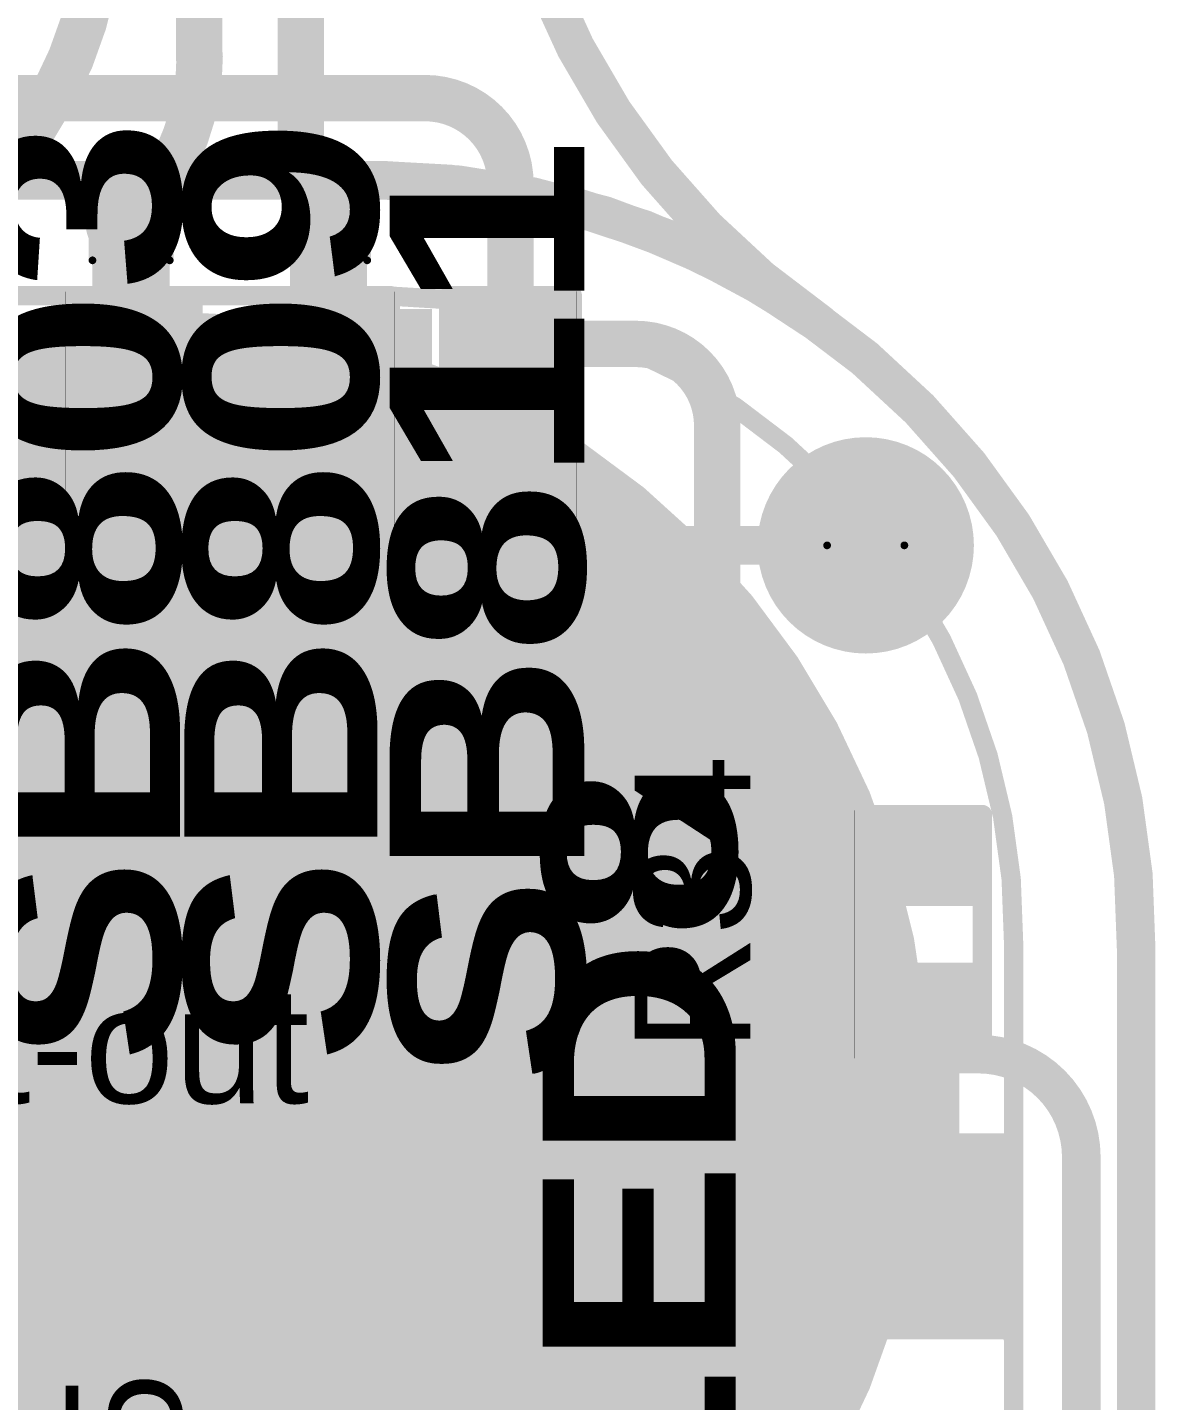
# Model space of a CAD drawing. Header units: inches. Extents: x -17 to 443, y -40 to 218.
# Drawn here: x 3.9 to 11.32, y 21.54 to 30.56 of the extents above; entities that cross this region are included whole.
import ezdxf

# ---------------------------------------------------------------- set-up
doc = ezdxf.new("R2010")
doc.units = ezdxf.units.IN
for name, color, linetype in [('Board Outline', 216, 'Continuous'), ('Bottom Layer', 5, 'Continuous'), ('Bottom Overlay', 54, 'Continuous'), ('Bottom Paste', 16, 'Continuous'), ('Bottom Solder', 6, 'Continuous'), ('Dimension', 6, 'Continuous'), ('Drill Drawing', 1, 'Continuous'), ('Fabrication', 76, 'Continuous'), ('Pad Holes', 156, 'Continuous'), ('Top Layer', 1, 'Continuous'), ('Top Overlay', 2, 'Continuous'), ('Top Paste', 8, 'Continuous'), ('Top Solder', 216, 'Continuous'), ('Via Holes', 16, 'Continuous')]:
    doc.layers.add(name, color=color, linetype=linetype)
doc.styles.add('Arial', font='', dxfattribs={"height": 0.2})
doc.styles.add('Arial Black_Bold', font='', dxfattribs={"height": 0.2})
doc.styles.get('Arial').set_extended_font_data('Arial')
doc.styles.get('Arial Black_Bold').set_extended_font_data('Arial Black', bold=True)

# ---------------------------------------------------------------- blocks, each defined once
blk = doc.blocks.new('S______B______0402_33')
at = {"layer": 'Top Layer'}
for points in [[(-0.6985, -0.3175), (-0.6985, 0.3175), (-0.2412999999999999, 0.3175), (-0.2413, -0.3175)], [(0.2412999999999999, -0.3175), (0.2413, 0.3175), (0.6985, 0.3175), (0.6985, -0.3175)]]:
    blk.add_hatch(color=1, dxfattribs=at).paths.add_polyline_path(points)
at = {"layer": 'Top Paste'}
for points in [[(-0.6985, -0.3175), (-0.6985, 0.3175), (-0.2412999999999999, 0.3175), (-0.2413, -0.3175)], [(0.2412999999999999, -0.3175), (0.2413, 0.3175), (0.6985, 0.3175), (0.6985, -0.3175)]]:
    blk.add_hatch(color=8, dxfattribs=at).paths.add_polyline_path(points)
at = {"layer": 'Top Solder'}
for points in [[(-0.75350116, -0.37250116), (-0.75350116, 0.37250116), (-0.1862988399999999, 0.37250116), (-0.18629884, -0.37250116)], [(0.1862988399999999, -0.37250116), (0.18629884, 0.37250116), (0.75350116, 0.37250116), (0.75350116, -0.37250116)]]:
    blk.add_hatch(color=216, dxfattribs=at).paths.add_polyline_path(points)
at = {"layer": 'Top Overlay'}
for points in [[(-0.7874, 0.4064, 0.127, 0.127, 0), (0.7874, 0.4064, 0.127, 0.127, 0)], [(-0.7874, 0.4064, 0.127, 0.127, 0), (-0.7874, -0.4064, 0.127, 0.127, 0)], [(0.7874, 0.4064, 0.127, 0.127, 0), (0.7874, -0.4064, 0.127, 0.127, 0)], [(-0.7874, -0.4064, 0.127, 0.127, 0), (0.7874, -0.4064, 0.127, 0.127, 0)], [(-0.8128, -0.4318, 0.0032258, 0.0032258, 0), (0.8128, -0.4318, 0.0032258, 0.0032258, 0)]]:
    blk.add_lwpolyline(points, format="xyseb", dxfattribs=at)
for points in [[(-0.8191499999999999, 0.4064, 0.0635, 0.0635, 1), (-0.7556499999999999, 0.4064, 0.0635, 0.0635, 1)], [(-0.8191499999999999, 0.4064, 0.0635, 0.0635, 1), (-0.7556499999999999, 0.4064, 0.0635, 0.0635, 1)], [(0.7556499999999999, 0.4064, 0.0635, 0.0635, 1), (0.8191499999999999, 0.4064, 0.0635, 0.0635, 1)], [(0.7556499999999999, 0.4064, 0.0635, 0.0635, 1), (0.8191499999999999, 0.4064, 0.0635, 0.0635, 1)], [(-0.8191499999999999, -0.4064, 0.0635, 0.0635, 1), (-0.7556499999999999, -0.4064, 0.0635, 0.0635, 1)], [(-0.8191499999999999, -0.4064, 0.0635, 0.0635, 1), (-0.7556499999999999, -0.4064, 0.0635, 0.0635, 1)], [(0.7556499999999999, -0.4064, 0.0635, 0.0635, 1), (0.8191499999999999, -0.4064, 0.0635, 0.0635, 1)], [(0.7556499999999999, -0.4064, 0.0635, 0.0635, 1), (0.8191499999999999, -0.4064, 0.0635, 0.0635, 1)], [(-0.81360518, -0.4318, 0.0016129, 0.0016129, 1), (-0.8119948199999999, -0.4318, 0.0016129, 0.0016129, 1)], [(0.8119948199999999, -0.4318, 0.0016129, 0.0016129, 1), (0.81360518, -0.4318, 0.0016129, 0.0016129, 1)]]:
    blk.add_lwpolyline(points, format="xyseb", close=True, dxfattribs=at)
at = {"layer": 'Top Overlay', "style": 'Arial Black_Bold'}
blk.add_text('SB811', height=1.27, dxfattribs=at).set_placement((-4.388098919999999, -0.47464472))
blk = doc.blocks.new('S______B______0402_35')
at = {"layer": 'Top Layer'}
for points in [[(-0.6985, -0.3175), (-0.6985, 0.3175), (-0.2412999999999999, 0.3175), (-0.2413, -0.3175)], [(0.2412999999999999, -0.3175), (0.2413, 0.3175), (0.6985, 0.3175), (0.6985, -0.3175)]]:
    blk.add_hatch(color=1, dxfattribs=at).paths.add_polyline_path(points)
at = {"layer": 'Top Paste'}
for points in [[(-0.6985, -0.3175), (-0.6985, 0.3175), (-0.2412999999999999, 0.3175), (-0.2413, -0.3175)], [(0.2412999999999999, -0.3175), (0.2413, 0.3175), (0.6985, 0.3175), (0.6985, -0.3175)]]:
    blk.add_hatch(color=8, dxfattribs=at).paths.add_polyline_path(points)
at = {"layer": 'Top Solder'}
for points in [[(-0.75350116, -0.37250116), (-0.75350116, 0.37250116), (-0.1862988399999999, 0.37250116), (-0.18629884, -0.37250116)], [(0.1862988399999999, -0.37250116), (0.18629884, 0.37250116), (0.75350116, 0.37250116), (0.75350116, -0.37250116)]]:
    blk.add_hatch(color=216, dxfattribs=at).paths.add_polyline_path(points)
at = {"layer": 'Top Overlay'}
for points in [[(-0.7874, 0.4064, 0.127, 0.127, 0), (0.7874, 0.4064, 0.127, 0.127, 0)], [(-0.7874, 0.4064, 0.127, 0.127, 0), (-0.7874, -0.4064, 0.127, 0.127, 0)], [(0.7874, 0.4064, 0.127, 0.127, 0), (0.7874, -0.4064, 0.127, 0.127, 0)], [(-0.7874, -0.4064, 0.127, 0.127, 0), (0.7874, -0.4064, 0.127, 0.127, 0)], [(-0.8128, -0.4318, 0.0032258, 0.0032258, 0), (0.8128, -0.4318, 0.0032258, 0.0032258, 0)]]:
    blk.add_lwpolyline(points, format="xyseb", dxfattribs=at)
for points in [[(-0.8191499999999999, 0.4064, 0.0635, 0.0635, 1), (-0.7556499999999999, 0.4064, 0.0635, 0.0635, 1)], [(-0.8191499999999999, 0.4064, 0.0635, 0.0635, 1), (-0.7556499999999999, 0.4064, 0.0635, 0.0635, 1)], [(0.7556499999999999, 0.4064, 0.0635, 0.0635, 1), (0.8191499999999999, 0.4064, 0.0635, 0.0635, 1)], [(0.7556499999999999, 0.4064, 0.0635, 0.0635, 1), (0.8191499999999999, 0.4064, 0.0635, 0.0635, 1)], [(-0.8191499999999999, -0.4064, 0.0635, 0.0635, 1), (-0.7556499999999999, -0.4064, 0.0635, 0.0635, 1)], [(-0.8191499999999999, -0.4064, 0.0635, 0.0635, 1), (-0.7556499999999999, -0.4064, 0.0635, 0.0635, 1)], [(0.7556499999999999, -0.4064, 0.0635, 0.0635, 1), (0.8191499999999999, -0.4064, 0.0635, 0.0635, 1)], [(0.7556499999999999, -0.4064, 0.0635, 0.0635, 1), (0.8191499999999999, -0.4064, 0.0635, 0.0635, 1)], [(-0.81360518, -0.4318, 0.0016129, 0.0016129, 1), (-0.8119948199999999, -0.4318, 0.0016129, 0.0016129, 1)], [(0.8119948199999999, -0.4318, 0.0016129, 0.0016129, 1), (0.81360518, -0.4318, 0.0016129, 0.0016129, 1)]]:
    blk.add_lwpolyline(points, format="xyseb", close=True, dxfattribs=at)
blk = doc.blocks.new('SEMG_PAD_B_64')
at = {"layer": 'Bottom Layer'}
h = blk.add_hatch(color=5, dxfattribs=at)
edge = h.paths.add_edge_path()
edge.add_arc((2.794e-05, -9.98718602), 5.00000016, 0, 360)
at = {"layer": 'Bottom Paste'}
h = blk.add_hatch(color=16, dxfattribs=at)
edge = h.paths.add_edge_path()
edge.add_arc((2.794e-05, -9.98718602), 5.00000016, 0, 360)
at = {"layer": 'Bottom Solder'}
h = blk.add_hatch(color=6, dxfattribs=at)
edge = h.paths.add_edge_path()
edge.add_arc((2.794e-05, -9.98718602), 5.10160016, 0, 360)
at = {"layer": 'Bottom Overlay'}
for points in [[(-5.68320682, 10.96571086, 0.127, 0.127, 0), (-5.68320682, -10.9657134, 0.127, 0.127, 0)], [(-1.53065988, -15.21263658, 0.127, 0.127, -0.4142135623730932), (-5.68320682, -10.9657134, 0.127, 0.127, 0)], [(1.53071576, -15.21263658, 0.127, 0.127, 0), (-1.53065988, -15.21263658, 0.127, 0.127, 0)]]:
    blk.add_lwpolyline(points, format="xyseb", dxfattribs=at)
for points in [[(-5.71495682, -10.9657134, 0.0635, 0.0635, 1), (-5.65145682, -10.9657134, 0.0635, 0.0635, 1)], [(-5.71495682, -10.9657134, 0.0635, 0.0635, 1), (-5.65145682, -10.9657134, 0.0635, 0.0635, 1)], [(-1.56240988, -15.21263658, 0.0635, 0.0635, 1), (-1.49890988, -15.21263658, 0.0635, 0.0635, 1)], [(-1.56240988, -15.21263658, 0.0635, 0.0635, 1), (-1.49890988, -15.21263658, 0.0635, 0.0635, 1)]]:
    blk.add_lwpolyline(points, format="xyseb", close=True, dxfattribs=at)
blk = doc.blocks.new('S______B______0402_92')
at = {"layer": 'Top Layer'}
for points in [[(-0.6985, -0.3175), (-0.6985, 0.3174999999999999), (-0.2413000000000001, 0.3175), (-0.2412999999999999, -0.3174999999999999)], [(0.2413025400000001, -0.3175), (0.2413025399999999, 0.3174999999999999), (0.6985025399999999, 0.3175), (0.6985025399999999, -0.3174999999999999)]]:
    blk.add_hatch(color=1, dxfattribs=at).paths.add_polyline_path(points)
at = {"layer": 'Top Paste'}
for points in [[(-0.6985, -0.3175), (-0.6985, 0.3174999999999999), (-0.2413000000000001, 0.3175), (-0.2412999999999999, -0.3174999999999999)], [(0.2413025400000001, -0.3175), (0.2413025399999999, 0.3174999999999999), (0.6985025399999999, 0.3175), (0.6985025399999999, -0.3174999999999999)]]:
    blk.add_hatch(color=8, dxfattribs=at).paths.add_polyline_path(points)
at = {"layer": 'Top Solder'}
for points in [[(-0.75350116, -0.3725011600000001), (-0.75350116, 0.3725011599999999), (-0.18629884, 0.3725011600000001), (-0.1862988399999999, -0.3725011599999999)], [(0.1863013800000001, -0.3725011600000001), (0.1863013799999999, 0.3725011599999999), (0.7535037, 0.3725011600000001), (0.7535037, -0.3725011599999999)]]:
    blk.add_hatch(color=216, dxfattribs=at).paths.add_polyline_path(points)
at = {"layer": 'Top Overlay'}
for points in [[(0.7874, 0.4064, 0.127, 0.127, 0), (-0.7874, 0.4064, 0.127, 0.127, 0)], [(-0.7874, -0.4064, 0.127, 0.127, 0), (-0.7874, 0.4064, 0.127, 0.127, 0)], [(0.7874, -0.4064, 0.127, 0.127, 0), (0.7874, 0.4064, 0.127, 0.127, 0)], [(0.7874, -0.4064, 0.127, 0.127, 0), (-0.7874, -0.4064, 0.127, 0.127, 0)], [(0.8128, -0.4318, 0.0032258, 0.0032258, 0), (-0.8127974599999999, -0.4318, 0.0032258, 0.0032258, 0)]]:
    blk.add_lwpolyline(points, format="xyseb", dxfattribs=at)
for points in [[(-0.8191499999999999, 0.4064, 0.0635, 0.0635, 1), (-0.7556499999999999, 0.4064, 0.0635, 0.0635, 1)], [(-0.8191499999999999, 0.4064, 0.0635, 0.0635, 1), (-0.7556499999999999, 0.4064, 0.0635, 0.0635, 1)], [(0.7556499999999999, 0.4064, 0.0635, 0.0635, 1), (0.8191499999999999, 0.4064, 0.0635, 0.0635, 1)], [(0.7556499999999999, 0.4064, 0.0635, 0.0635, 1), (0.8191499999999999, 0.4064, 0.0635, 0.0635, 1)], [(-0.8191499999999999, -0.4064, 0.0635, 0.0635, 1), (-0.7556499999999999, -0.4064, 0.0635, 0.0635, 1)], [(-0.8191499999999999, -0.4064, 0.0635, 0.0635, 1), (-0.7556499999999999, -0.4064, 0.0635, 0.0635, 1)], [(0.7556499999999999, -0.4064, 0.0635, 0.0635, 1), (0.8191499999999999, -0.4064, 0.0635, 0.0635, 1)], [(0.7556499999999999, -0.4064, 0.0635, 0.0635, 1), (0.8191499999999999, -0.4064, 0.0635, 0.0635, 1)], [(-0.8136026399999999, -0.4318, 0.0016129, 0.0016129, 1), (-0.81199228, -0.4318, 0.0016129, 0.0016129, 1)], [(0.8119948199999999, -0.4318, 0.0016129, 0.0016129, 1), (0.81360518, -0.4318, 0.0016129, 0.0016129, 1)]]:
    blk.add_lwpolyline(points, format="xyseb", close=True, dxfattribs=at)
blk = doc.blocks.new('R___0402_162')
at = {"layer": 'Top Layer'}
for points in [[(-0.6985, -0.3175), (-0.6985, 0.3174999999999999), (-0.2413000000000001, 0.3175), (-0.2412999999999999, -0.3174999999999999)], [(0.2413000000000001, -0.3175), (0.2412999999999999, 0.3174999999999999), (0.6985, 0.3175), (0.6985, -0.3174999999999999)]]:
    blk.add_hatch(color=1, dxfattribs=at).paths.add_polyline_path(points)
at = {"layer": 'Top Paste'}
for points in [[(-0.6985, -0.3175), (-0.6985, 0.3174999999999999), (-0.2413000000000001, 0.3175), (-0.2412999999999999, -0.3174999999999999)], [(0.2413000000000001, -0.3175), (0.2412999999999999, 0.3174999999999999), (0.6985, 0.3175), (0.6985, -0.3174999999999999)]]:
    blk.add_hatch(color=8, dxfattribs=at).paths.add_polyline_path(points)
at = {"layer": 'Top Solder'}
for points in [[(-0.75350116, -0.3725011600000001), (-0.75350116, 0.3725011599999999), (-0.18629884, 0.3725011600000001), (-0.1862988399999999, -0.3725011599999999)], [(0.18629884, -0.3725011600000001), (0.1862988399999999, 0.3725011599999999), (0.75350116, 0.3725011600000001), (0.75350116, -0.3725011599999999)]]:
    blk.add_hatch(color=216, dxfattribs=at).paths.add_polyline_path(points)
at = {"layer": 'Top Overlay'}
for points in [[(0.7874, 0.4064, 0.127, 0.127, 0), (-0.7874, 0.4064, 0.127, 0.127, 0)], [(-0.7874, -0.4064, 0.127, 0.127, 0), (-0.7874, 0.4064, 0.127, 0.127, 0)], [(0.7874, -0.4064, 0.127, 0.127, 0), (0.7874, 0.4064, 0.127, 0.127, 0)], [(0.7874, -0.4064, 0.127, 0.127, 0), (-0.7874, -0.4064, 0.127, 0.127, 0)], [(0.8128, -0.4318, 0.0032258, 0.0032258, 0), (-0.8128, -0.4318, 0.0032258, 0.0032258, 0)]]:
    blk.add_lwpolyline(points, format="xyseb", dxfattribs=at)
for points in [[(-0.8191499999999999, 0.4064, 0.0635, 0.0635, 1), (-0.7556499999999999, 0.4064, 0.0635, 0.0635, 1)], [(-0.8191499999999999, 0.4064, 0.0635, 0.0635, 1), (-0.7556499999999999, 0.4064, 0.0635, 0.0635, 1)], [(0.7556499999999999, 0.4064, 0.0635, 0.0635, 1), (0.8191499999999999, 0.4064, 0.0635, 0.0635, 1)], [(0.7556499999999999, 0.4064, 0.0635, 0.0635, 1), (0.8191499999999999, 0.4064, 0.0635, 0.0635, 1)], [(-0.8191499999999999, -0.4064, 0.0635, 0.0635, 1), (-0.7556499999999999, -0.4064, 0.0635, 0.0635, 1)], [(-0.8191499999999999, -0.4064, 0.0635, 0.0635, 1), (-0.7556499999999999, -0.4064, 0.0635, 0.0635, 1)], [(0.7556499999999999, -0.4064, 0.0635, 0.0635, 1), (0.8191499999999999, -0.4064, 0.0635, 0.0635, 1)], [(0.7556499999999999, -0.4064, 0.0635, 0.0635, 1), (0.8191499999999999, -0.4064, 0.0635, 0.0635, 1)], [(-0.81360518, -0.4318, 0.0016129, 0.0016129, 1), (-0.8119948199999999, -0.4318, 0.0016129, 0.0016129, 1)], [(0.8119948199999999, -0.4318, 0.0016129, 0.0016129, 1), (0.81360518, -0.4318, 0.0016129, 0.0016129, 1)]]:
    blk.add_lwpolyline(points, format="xyseb", close=True, dxfattribs=at)
blk = doc.blocks.new('LED_0603_196')
at = {"layer": 'Top Layer'}
for points in [[(-0.999998, 0.5000002699999999), (-0.499999, 0.5000002699999999), (-0.499999, -0.5000002699999999), (-0.999998, -0.5000002699999999)], [(0.50000154, 0.5000002699999999), (1.00000054, 0.5000002699999999), (1.00000054, -0.5000002699999999), (0.50000154, -0.5000002699999999)]]:
    blk.add_hatch(color=1, dxfattribs=at).paths.add_polyline_path(points)
at = {"layer": 'Top Overlay'}
blk.add_hatch(color=2, dxfattribs=at).paths.add_polyline_path([(1.11757968, -0.66037714), (1.7525746, -0.66037714), (1.7525746, 0.66042286), (1.11757968, 0.66042286)])
at = {"layer": 'Top Paste'}
for points in [[(-0.999998, 0.5000002699999999), (-0.499999, 0.5000002699999999), (-0.499999, -0.5000002699999999), (-0.999998, -0.5000002699999999)], [(0.50000154, 0.5000002699999999), (1.00000054, 0.5000002699999999), (1.00000054, -0.5000002699999999), (0.50000154, -0.5000002699999999)]]:
    blk.add_hatch(color=8, dxfattribs=at).paths.add_polyline_path(points)
at = {"layer": 'Top Solder'}
for points in [[(-1.101598, 0.6016002699999999), (-0.398399, 0.6016002699999999), (-0.398399, -0.6016002699999999), (-1.101598, -0.6016002699999999)], [(0.39840154, 0.6016002699999999), (1.10160054, 0.6016002699999999), (1.10160054, -0.6016002699999999), (0.39840154, -0.6016002699999999)]]:
    blk.add_hatch(color=216, dxfattribs=at).paths.add_polyline_path(points)
at = {"layer": 'Top Overlay'}
for points in [[(-1.1176, 0.6096, 0.127, 0.127, 0), (-0.4318, 0.6096, 0.127, 0.127, 0)], [(-1.1176, 0.6096, 0.127, 0.127, 0), (-1.1176, -0.6096, 0.127, 0.127, 0)], [(0.4318, 0.6096, 0.127, 0.127, 0), (1.11760254, 0.6096, 0.127, 0.127, 0)], [(1.11760254, 0.6096, 0.127, 0.127, 0), (1.11760254, -0.6096, 0.127, 0.127, 0)], [(-1.1176, -0.6096, 0.127, 0.127, 0), (-0.4318, -0.6096, 0.127, 0.127, 0)], [(0.4318, -0.6096, 0.127, 0.127, 0), (1.11760254, -0.6096, 0.127, 0.127, 0)]]:
    blk.add_lwpolyline(points, format="xyseb", dxfattribs=at)
for points in [[(-1.14935, 0.6096, 0.0635, 0.0635, 1), (-1.08585, 0.6096, 0.0635, 0.0635, 1)], [(-1.14935, 0.6096, 0.0635, 0.0635, 1), (-1.08585, 0.6096, 0.0635, 0.0635, 1)], [(-0.46355, 0.6096, 0.0635, 0.0635, 1), (-0.40005, 0.6096, 0.0635, 0.0635, 1)], [(0.40005, 0.6096, 0.0635, 0.0635, 1), (0.46355, 0.6096, 0.0635, 0.0635, 1)], [(1.08585254, 0.6096, 0.0635, 0.0635, 1), (1.14935254, 0.6096, 0.0635, 0.0635, 1)], [(1.08585254, 0.6096, 0.0635, 0.0635, 1), (1.14935254, 0.6096, 0.0635, 0.0635, 1)], [(-1.14935, -0.6096, 0.0635, 0.0635, 1), (-1.08585, -0.6096, 0.0635, 0.0635, 1)], [(-1.14935, -0.6096, 0.0635, 0.0635, 1), (-1.08585, -0.6096, 0.0635, 0.0635, 1)], [(-0.46355, -0.6096, 0.0635, 0.0635, 1), (-0.40005, -0.6096, 0.0635, 0.0635, 1)], [(0.40005, -0.6096, 0.0635, 0.0635, 1), (0.46355, -0.6096, 0.0635, 0.0635, 1)], [(1.08585254, -0.6096, 0.0635, 0.0635, 1), (1.14935254, -0.6096, 0.0635, 0.0635, 1)], [(1.08585254, -0.6096, 0.0635, 0.0635, 1), (1.14935254, -0.6096, 0.0635, 0.0635, 1)]]:
    blk.add_lwpolyline(points, format="xyseb", close=True, dxfattribs=at)

msp = doc.modelspace()

# ---------------------------------------------------------------- hatches: boundary and pattern name
at = {"layer": 'Bottom Layer'}
h = msp.add_hatch(color=5, dxfattribs=at)
edge = h.paths.add_edge_path()
edge.add_arc((4.5806868, 29.28748016), 0.2999994, 0, 360)
h = msp.add_hatch(color=5, dxfattribs=at)
edge = h.paths.add_edge_path()
edge.add_arc((5.87855822, 29.28747508), 0.2999994, 0, 360)
at = {"layer": 'Bottom Solder'}
h = msp.add_hatch(color=6, dxfattribs=at)
edge = h.paths.add_edge_path()
edge.add_arc((9.41042568, 27.15935132), 0.1016, 0, 360)
at = {"layer": 'Pad Holes'}
h = msp.add_hatch(color=7, dxfattribs=at)
edge = h.paths.add_edge_path()
edge.add_arc((9.41042568, 27.15935132), 0.499999, 0, 360)
at = {"layer": 'Top Layer'}
h = msp.add_hatch(color=1, dxfattribs=at)
edge = h.paths.add_edge_path()
edge.add_arc((4.5806868, 29.28748016), 0.2999994, 0, 360)
h = msp.add_hatch(color=1, dxfattribs=at)
edge = h.paths.add_edge_path()
edge.add_arc((5.87855822, 29.28747508), 0.2999994, 0, 360)
for points in [[(5.56105822, 27.95067308), (6.55961858, 27.95067308), (6.55961858, 28.71267308), (5.56105822, 28.71267308)], [(7.392329639999999, 28.07767816), (6.41321552, 28.07767816), (6.41321552, 27.31567816), (7.392329639999999, 27.31567816)]]:
    msp.add_hatch(color=1, dxfattribs=at).paths.add_polyline_path(points)
at = {"layer": 'Top Solder'}
h = msp.add_hatch(color=216, dxfattribs=at)
edge = h.paths.add_edge_path()
edge.add_arc((9.41042568, 27.15935132), 0.1016, 0, 360)
at = {"layer": 'Via Holes'}
h = msp.add_hatch(color=7, dxfattribs=at)
edge = h.paths.add_edge_path()
edge.add_arc((4.5806868, 29.28748016), 0.1499997, 0, 360)
h = msp.add_hatch(color=7, dxfattribs=at)
edge = h.paths.add_edge_path()
edge.add_arc((5.87855822, 29.28747508), 0.1499997, 0, 360)

# ---------------------------------------------------------------- linework, layer by layer
at = {"layer": 'Board Outline'}
for points in [[(9.109189299999999, 28.61521836, 0.127, 0.127, -0.2500687460615744), (6.9406135, 32.79236774, 0.127, 0.127, 0)], [(9.1106625, 28.61726306, 0.127, 0.127, -0.2441754300213249), (11.18839012, 24.50400992, 0.127, 0.127, 0)], [(11.18839012, 24.50406326, 0.127, 0.127, 0), (11.18842568, 2.64831068, 0.127, 0.127, 0)], [(11.18839012, 24.50406326, 0.127, 0.127, 0), (11.18842568, 2.64831068, 0.127, 0.127, 0)]]:
    msp.add_lwpolyline(points, format="xyseb", dxfattribs=at)
for points in [[(9.0774393, 28.61521836, 0.0635, 0.0635, 1), (9.1409393, 28.61521836, 0.0635, 0.0635, 1)], [(9.0789125, 28.61726306, 0.0635, 0.0635, 1), (9.1424125, 28.61726306, 0.0635, 0.0635, 1)], [(11.15664012, 24.50406326, 0.0635, 0.0635, 1), (11.22014012, 24.50406326, 0.0635, 0.0635, 1)], [(11.15664012, 24.50406326, 0.0635, 0.0635, 1), (11.22014012, 24.50406326, 0.0635, 0.0635, 1)], [(11.15664012, 24.50400992, 0.0635, 0.0635, 1), (11.22014012, 24.50400992, 0.0635, 0.0635, 1)]]:
    msp.add_lwpolyline(points, format="xyseb", close=True, dxfattribs=at)
at = {"layer": 'Bottom Layer'}
for points in [[(5.69743844, 29.72473608, 0.3048, 0.3048, 0), (5.69743844, 60.44492356, 0.3048, 0.3048, 0)], [(5.0274728, 30.36611402, 0.3048, 0.3048, 0), (5.0274728, 60.42499218, 0.3048, 0.3048, 0)], [(4.37747156, 31.33263736, 0.3048, 0.3048, -0.198912367379658), (3.63352334, 29.53658558, 0.3048, 0.3048, 0)], [(5.0314098, 30.3756187, 0.3048, 0.3048, -0.198912367379658), (4.5806868, 29.28747762, 0.3048, 0.3048, 0)], [(5.87855822, 29.28747508, 0.3048, 0.3048, -0.198912367379658), (5.69743844, 29.72473608, 0.3048, 0.3048, 0)], [(4.69903302, 23.57611998, 0.254, 0.254, -0.4142135623730951), (4.93734852, 23.81443548, 0.254, 0.254, 0)], [(4.93734852, 23.81443548, 0.254, 0.254, 0), (10.15030736, 23.81443548, 0.254, 0.254, 0)], [(10.15030736, 23.81443548, 0.254, 0.254, -0.4142135623730951), (10.82775584, 23.136987, 0.254, 0.254, 0)], [(10.82775584, 10.26950702, 0.254, 0.254, 0), (10.82775584, 23.136987, 0.254, 0.254, 0)]]:
    msp.add_lwpolyline(points, format="xyseb", dxfattribs=at)
for points in [[(4.9512728, 30.36611402, 0.1524, 0.1524, 1), (5.1036728, 30.36611402, 0.1524, 0.1524, 1)], [(4.9552098, 30.3756187, 0.1524, 0.1524, 1), (5.1076098, 30.3756187, 0.1524, 0.1524, 1)], [(5.62123844, 29.72473608, 0.1524, 0.1524, 1), (5.77363844, 29.72473608, 0.1524, 0.1524, 1)], [(5.62123844, 29.72473608, 0.1524, 0.1524, 1), (5.77363844, 29.72473608, 0.1524, 0.1524, 1)], [(4.5044868, 29.28747762, 0.1524, 0.1524, 1), (4.6568868, 29.28747762, 0.1524, 0.1524, 1)], [(5.80235822, 29.28747508, 0.1524, 0.1524, 1), (5.95475822, 29.28747508, 0.1524, 0.1524, 1)], [(4.873848519999999, 23.81443548, 0.127, 0.127, 1), (5.00084852, 23.81443548, 0.127, 0.127, 1)], [(4.873848519999999, 23.81443548, 0.127, 0.127, 1), (5.00084852, 23.81443548, 0.127, 0.127, 1)], [(10.08680736, 23.81443548, 0.127, 0.127, 1), (10.21380736, 23.81443548, 0.127, 0.127, 1)], [(10.08680736, 23.81443548, 0.127, 0.127, 1), (10.21380736, 23.81443548, 0.127, 0.127, 1)], [(4.63553302, 23.57611998, 0.127, 0.127, 1), (4.76253302, 23.57611998, 0.127, 0.127, 1)], [(10.76425584, 23.136987, 0.127, 0.127, 1), (10.89125584, 23.136987, 0.127, 0.127, 1)], [(10.76425584, 23.136987, 0.127, 0.127, 1), (10.89125584, 23.136987, 0.127, 0.127, 1)]]:
    msp.add_lwpolyline(points, format="xyseb", close=True, dxfattribs=at)
at = {"layer": 'Dimension'}
msp.add_lwpolyline([(-9.296399999999998, 27.15935132, 0.254, 0.254, 0), (9.41042568, 27.15935132, 0.254, 0.254, 0)], format="xyseb", dxfattribs=at)
msp.add_lwpolyline([(9.34692568, 27.15935132, 0.127, 0.127, 1), (9.47392568, 27.15935132, 0.127, 0.127, 1)], format="xyseb", close=True, dxfattribs=at)
at = {"layer": 'Drill Drawing'}
for points in [[(4.326686799999999, 29.54148016, 0.0508, 0.0508, 0), (4.8346868, 29.54148016, 0.0508, 0.0508, 0)], [(4.326686799999999, 29.03348016, 0.0508, 0.0508, 0), (4.326686799999999, 29.54148016, 0.0508, 0.0508, 0)], [(4.8346868, 29.03348016, 0.0508, 0.0508, 0), (4.8346868, 29.54148016, 0.0508, 0.0508, 0)], [(5.62455822, 29.54147508, 0.0508, 0.0508, 0), (6.13255822, 29.54147508, 0.0508, 0.0508, 0)], [(5.62455822, 29.03347508, 0.0508, 0.0508, 0), (5.62455822, 29.54147508, 0.0508, 0.0508, 0)], [(6.13255822, 29.03347508, 0.0508, 0.0508, 0), (6.13255822, 29.54147508, 0.0508, 0.0508, 0)], [(4.326686799999999, 29.03348016, 0.0508, 0.0508, 0), (4.8346868, 29.03348016, 0.0508, 0.0508, 0)], [(5.62455822, 29.03347508, 0.0508, 0.0508, 0), (6.13255822, 29.03347508, 0.0508, 0.0508, 0)]]:
    msp.add_lwpolyline(points, format="xyseb", dxfattribs=at)
for points in [[(4.313986799999999, 29.54148016, 0.0254, 0.0254, 1), (4.3393868, 29.54148016, 0.0254, 0.0254, 1)], [(4.313986799999999, 29.54148016, 0.0254, 0.0254, 1), (4.3393868, 29.54148016, 0.0254, 0.0254, 1)], [(4.8219868, 29.54148016, 0.0254, 0.0254, 1), (4.8473868, 29.54148016, 0.0254, 0.0254, 1)], [(4.8219868, 29.54148016, 0.0254, 0.0254, 1), (4.8473868, 29.54148016, 0.0254, 0.0254, 1)], [(5.61185822, 29.54147508, 0.0254, 0.0254, 1), (5.63725822, 29.54147508, 0.0254, 0.0254, 1)], [(5.61185822, 29.54147508, 0.0254, 0.0254, 1), (5.63725822, 29.54147508, 0.0254, 0.0254, 1)], [(6.119858219999999, 29.54147508, 0.0254, 0.0254, 1), (6.14525822, 29.54147508, 0.0254, 0.0254, 1)], [(6.119858219999999, 29.54147508, 0.0254, 0.0254, 1), (6.14525822, 29.54147508, 0.0254, 0.0254, 1)], [(4.313986799999999, 29.03348016, 0.0254, 0.0254, 1), (4.3393868, 29.03348016, 0.0254, 0.0254, 1)], [(4.313986799999999, 29.03348016, 0.0254, 0.0254, 1), (4.3393868, 29.03348016, 0.0254, 0.0254, 1)], [(4.8219868, 29.03348016, 0.0254, 0.0254, 1), (4.8473868, 29.03348016, 0.0254, 0.0254, 1)], [(4.8219868, 29.03348016, 0.0254, 0.0254, 1), (4.8473868, 29.03348016, 0.0254, 0.0254, 1)], [(5.61185822, 29.03347508, 0.0254, 0.0254, 1), (5.63725822, 29.03347508, 0.0254, 0.0254, 1)], [(5.61185822, 29.03347508, 0.0254, 0.0254, 1), (5.63725822, 29.03347508, 0.0254, 0.0254, 1)], [(6.119858219999999, 29.03347508, 0.0254, 0.0254, 1), (6.14525822, 29.03347508, 0.0254, 0.0254, 1)], [(6.119858219999999, 29.03347508, 0.0254, 0.0254, 1), (6.14525822, 29.03347508, 0.0254, 0.0254, 1)], [(9.66442568, 27.15935132, 0.0508, 0.0508, 1), (9.15642568, 27.15935132, 0.0508, 0.0508, 1)], [(9.14372568, 27.15935132, 0.0254, 0.0254, 1), (9.16912568, 27.15935132, 0.0254, 0.0254, 1)], [(9.65172568, 27.15935132, 0.0254, 0.0254, 1), (9.67712568, 27.15935132, 0.0254, 0.0254, 1)]]:
    msp.add_lwpolyline(points, format="xyseb", close=True, dxfattribs=at)
at = {"layer": 'Fabrication'}
for points in [[(9.109189299999999, 28.61521836, 0.254, 0.254, -0.2500687460615744), (6.9406135, 32.79236774, 0.254, 0.254, 0)], [(3.16116716, 29.55958528, 0.254, 0.254, 0), (6.24052092, 29.55958528, 0.254, 0.254, 0)], [(3.16552834, 29.55981642, 0.254, 0.254, 0), (6.2448821, 29.55981642, 0.254, 0.254, 0)], [(6.240576799999999, 29.55958528, 0.254, 0.254, -0.1546127337349248), (9.109189299999999, 28.61521836, 0.254, 0.254, 0)], [(6.2448821, 29.55981642, 0.254, 0.254, -0.414213562373093), (11.18839012, 24.50395404, 0.254, 0.254, 0)], [(11.18839012, 24.50406326, 0.254, 0.254, 0), (11.18842568, 2.64831068, 0.254, 0.254, 0)]]:
    msp.add_lwpolyline(points, format="xyseb", dxfattribs=at)
for points in [[(6.17702092, 29.55958528, 0.127, 0.127, 1), (6.304020919999999, 29.55958528, 0.127, 0.127, 1)], [(6.177076799999999, 29.55958528, 0.127, 0.127, 1), (6.3040768, 29.55958528, 0.127, 0.127, 1)], [(6.1813821, 29.55981642, 0.127, 0.127, 1), (6.3083821, 29.55981642, 0.127, 0.127, 1)], [(6.1813821, 29.55981642, 0.127, 0.127, 1), (6.3083821, 29.55981642, 0.127, 0.127, 1)], [(9.0456893, 28.61521836, 0.127, 0.127, 1), (9.1726893, 28.61521836, 0.127, 0.127, 1)], [(9.0456893, 28.61521836, 0.127, 0.127, 1), (9.1726893, 28.61521836, 0.127, 0.127, 1)], [(9.6989773, 23.5761784, 0.254, 0.254, 1), (-0.30102302, 23.5761784, 0.254, 0.254, 1)], [(9.99465616, 27.15935132, 0.254, 0.254, 1), (8.8261952, 27.15935132, 0.254, 0.254, 1)], [(8.7626952, 27.15935132, 0.127, 0.127, 1), (8.8896952, 27.15935132, 0.127, 0.127, 1)], [(9.93115616, 27.15935132, 0.127, 0.127, 1), (10.05815616, 27.15935132, 0.127, 0.127, 1)], [(11.12489012, 24.50406326, 0.127, 0.127, 1), (11.25189012, 24.50406326, 0.127, 0.127, 1)], [(11.12489012, 24.50395404, 0.127, 0.127, 1), (11.25189012, 24.50395404, 0.127, 0.127, 1)], [(9.6354773, 23.5761784, 0.127, 0.127, 1), (9.7624773, 23.5761784, 0.127, 0.127, 1)]]:
    msp.add_lwpolyline(points, format="xyseb", close=True, dxfattribs=at)
at = {"layer": 'Top Layer'}
for points in [[(3.64730792, 30.10027762, 0.3048, 0.3048, 0), (6.51260318, 30.10027762, 0.3048, 0.3048, 0)], [(6.51260318, 30.10027762, 0.3048, 0.3048, -0.4142135623730951), (7.07482964, 29.53805115999999, 0.3048, 0.3048, 0)], [(7.07482964, 28.48407562, 0.3048, 0.3048, 0), (7.07482964, 29.53805115999999, 0.3048, 0.3048, 0)], [(4.5806868, 28.5602807, 0.508, 0.508, 0), (4.5806868, 29.28748016, 0.508, 0.508, 0)], [(5.87855822, 28.48407562, 0.508, 0.508, 0), (5.87855822, 29.28747508, 0.508, 0.508, 0)], [(4.5806868, 28.48407816, 0.3048, 0.3048, 0), (4.7457868, 28.40787816, 0.3048, 0.3048, 0)], [(7.07482964, 28.48407562, 0.3048, 0.3048, 0), (7.897827739999999, 28.48407562, 0.3048, 0.3048, 0)], [(7.897827739999999, 28.48407562, 0.3048, 0.3048, -0.4142135623730951), (8.43373472, 27.94816864, 0.3048, 0.3048, 0)], [(4.7457868, 28.40787816, 0.3048, 0.3048, 0), (5.136233059999999, 28.0017093, 0.3048, 0.3048, 0)], [(6.07132136, 28.33167308, 0.3809999999999999, 0.3809999999999999, 0), (6.2005845, 28.33167308, 0.3809999999999999, 0.3809999999999999, 0)], [(6.391087039999999, 28.10086582, 0.3809999999999999, 0.3809999999999999, 0), (6.60371552, 27.88823734, 0.3809999999999999, 0.3809999999999999, 0)], [(5.1362356, 28.0017093, 0.3048, 0.3048, -0.1899414445800947), (5.22835124, 27.77777782, 0.3048, 0.3048, 0)], [(6.60371552, 27.8871807, 0.3809999999999999, 0.3809999999999999, 0), (6.60371552, 27.88823734, 0.3809999999999999, 0.3809999999999999, 0)], [(8.43373472, 25.47747762, 0.3048, 0.3048, 0), (8.43373472, 27.94816864, 0.3048, 0.3048, 0)], [(6.60371552, 27.8871807, 0.3809999999999999, 0.3809999999999999, 0), (6.734522979999999, 27.75637323999999, 0.3809999999999999, 0.3809999999999999, 0)], [(5.2283487, 27.77777782, 0.3048, 0.3048, 0), (5.22918944, 27.72127298, 0.3048, 0.3048, 0)], [(6.675168259999999, 27.61222062, 0.3048, 0.3048, -0.197822719320658), (6.734522979999999, 27.75637323999999, 0.3048, 0.3048, 0)], [(6.734522979999999, 27.75637323999999, 0.3809999999999999, 0.3809999999999999, 0), (6.794218059999999, 27.69667816, 0.3809999999999999, 0.3809999999999999, 0)], [(6.734522979999999, 27.75637323999999, 0.3048, 0.3048, -0.001048394384265698), (6.73513004, 27.7569803, 0.3048, 0.3048, 0)], [(5.22918944, 25.32421148, 0.3048, 0.3048, 0), (5.22918944, 27.72127298, 0.3048, 0.3048, 0)], [(6.794218059999999, 27.69667816, 0.3809999999999999, 0.3809999999999999, 0), (6.902772580000001, 27.69667816, 0.3809999999999999, 0.3809999999999999, 0)], [(6.675168259999999, 25.8213225, 0.3048, 0.3048, 0), (6.675168259999999, 27.61222062, 0.3048, 0.3048, 0)], [(3.38441538, 27.54427816, 0.3048, 0.3048, -0.1989123479952574), (4.0980868, 25.8213225, 0.3048, 0.3048, 0)], [(4.5806868, 27.54427562, 0.3048, 0.3048, 0), (4.595652479999999, 27.54427562, 0.3048, 0.3048, 0)], [(4.595652479999999, 27.54427562, 0.3048, 0.3048, 0), (4.671852479999999, 27.46807562, 0.3048, 0.3048, 0)], [(5.87855822, 27.46807308, 0.3048, 0.3048, 0), (5.87855822, 27.54427308, 0.3048, 0.3048, 0)], [(4.671852479999999, 19.3759201, 0.3048, 0.3048, 0), (4.671852479999999, 27.46807562, 0.3048, 0.3048, 0)], [(5.87855568, 25.46401054, 0.3048, 0.3048, 0), (5.87855822, 27.46807308, 0.3048, 0.3048, 0)], [(4.0980868, 19.67446154, 0.3048, 0.3048, 0), (4.0980868, 25.8213225, 0.3048, 0.3048, 0)], [(6.99485012, 25.04954604, 0.3048, 0.3048, -0.198912367379658), (6.675168259999999, 25.8213225, 0.3048, 0.3048, 0)], [(5.87855314, 25.46276848, 0.3048, 0.3048, 0), (5.87855568, 25.46401054, 0.3048, 0.3048, 0)], [(6.11324152, 24.89890118, 0.3048, 0.3048, -0.199285063177296), (5.87855314, 25.46276848, 0.3048, 0.3048, 0)], [(8.83947686, 25.07173548, 0.3048, 0.3048, -0.4142135623730951), (8.43373472, 25.47747762, 0.3048, 0.3048, 0)], [(5.5801133, 24.47529014, 0.3048, 0.3048, -0.1996126708084749), (5.22918944, 25.32421148, 0.3048, 0.3048, 0)], [(6.99485012, 25.0495435, 0.3048, 0.3048, 0), (7.70421116, 24.34018246, 0.3048, 0.3048, 0)], [(8.83947686, 25.07173548, 0.3048, 0.3048, 0), (9.770790719999999, 25.07173548, 0.3048, 0.3048, 0)], [(6.113238979999999, 24.89889864, 0.3048, 0.3048, 0), (7.025464739999999, 23.98668812, 0.3048, 0.3048, 0)], [(5.5801133, 24.47529014, 0.3048, 0.3048, 0), (5.58131472, 24.4740938, 0.3048, 0.3048, 0)], [(5.58131472, 24.4740938, 0.3048, 0.3048, 0), (6.4197865, 23.63562202, 0.3048, 0.3048, 0)], [(7.70421116, 24.34018246, 0.3048, 0.3048, -0.198912367379658), (8.448159379999998, 22.54413068, 0.3048, 0.3048, 0)], [(9.770790719999999, 22.33945494, 0.508, 0.508, 0), (9.770790719999999, 24.05435118, 0.508, 0.508, 0)], [(7.025464739999999, 23.98668812, 0.3048, 0.3048, -0.198912367379658), (7.769412959999999, 22.19063634, 0.3048, 0.3048, 0)], [(6.4197865, 23.63562202, 0.3048, 0.3048, -0.198912367379658), (7.112934719999999, 21.96221414, 0.3048, 0.3048, 0)], [(8.448159379999998, 16.7236775, 0.3048, 0.3048, 0), (8.448159379999998, 22.54413068, 0.3048, 0.3048, 0)], [(7.769412959999999, 21.28647762, 0.3048, 0.3048, 0), (7.769412959999999, 22.19063634, 0.3048, 0.3048, 0)], [(7.112934719999999, 10.74695082, 0.3048, 0.3048, 0), (7.112934719999999, 21.96221414, 0.3048, 0.3048, 0)]]:
    msp.add_lwpolyline(points, format="xyseb", dxfattribs=at)
for points in [[(6.43640318, 30.10027762, 0.1524, 0.1524, 1), (6.58880318, 30.10027762, 0.1524, 0.1524, 1)], [(6.43640318, 30.10027762, 0.1524, 0.1524, 1), (6.58880318, 30.10027762, 0.1524, 0.1524, 1)], [(6.99862964, 29.53805115999999, 0.1524, 0.1524, 1), (7.15102964, 29.53805115999999, 0.1524, 0.1524, 1)], [(6.99862964, 29.53805115999999, 0.1524, 0.1524, 1), (7.15102964, 29.53805115999999, 0.1524, 0.1524, 1)], [(4.4536868, 29.28748016, 0.254, 0.254, 1), (4.7076868, 29.28748016, 0.254, 0.254, 1)], [(5.75155822, 29.28747508, 0.254, 0.254, 1), (6.005558219999999, 29.28747508, 0.254, 0.254, 1)], [(4.4536868, 28.5602807, 0.254, 0.254, 1), (4.7076868, 28.5602807, 0.254, 0.254, 1)], [(5.75155822, 28.48407562, 0.254, 0.254, 1), (6.005558219999999, 28.48407562, 0.254, 0.254, 1)], [(4.5044868, 28.48407816, 0.1524, 0.1524, 1), (4.6568868, 28.48407816, 0.1524, 0.1524, 1)], [(6.99862964, 28.48407562, 0.1524, 0.1524, 1), (7.15102964, 28.48407562, 0.1524, 0.1524, 1)], [(6.99862964, 28.48407562, 0.1524, 0.1524, 1), (7.15102964, 28.48407562, 0.1524, 0.1524, 1)], [(7.821627739999999, 28.48407562, 0.1524, 0.1524, 1), (7.974027739999999, 28.48407562, 0.1524, 0.1524, 1)], [(7.821627739999999, 28.48407562, 0.1524, 0.1524, 1), (7.974027739999999, 28.48407562, 0.1524, 0.1524, 1)], [(4.6695868, 28.40787816, 0.1524, 0.1524, 1), (4.8219868, 28.40787816, 0.1524, 0.1524, 1)], [(4.6695868, 28.40787816, 0.1524, 0.1524, 1), (4.8219868, 28.40787816, 0.1524, 0.1524, 1)], [(5.97607136, 28.33167308, 0.1905, 0.1905, 1), (6.16657136, 28.33167308, 0.1905, 0.1905, 1)], [(6.1053345, 28.33167308, 0.1905, 0.1905, 1), (6.2958345, 28.33167308, 0.1905, 0.1905, 1)], [(6.295837039999999, 28.10086582, 0.1905, 0.1905, 1), (6.486337039999999, 28.10086582, 0.1905, 0.1905, 1)], [(5.060033059999999, 28.0017093, 0.1524, 0.1524, 1), (5.21243306, 28.0017093, 0.1524, 0.1524, 1)], [(5.0600356, 28.0017093, 0.1524, 0.1524, 1), (5.2124356, 28.0017093, 0.1524, 0.1524, 1)], [(6.50846552, 27.88823734, 0.1905, 0.1905, 1), (6.69896552, 27.88823734, 0.1905, 0.1905, 1)], [(6.50846552, 27.88823734, 0.1905, 0.1905, 1), (6.69896552, 27.88823734, 0.1905, 0.1905, 1)], [(8.35753472, 27.94816864, 0.1524, 0.1524, 1), (8.50993472, 27.94816864, 0.1524, 0.1524, 1)], [(8.35753472, 27.94816864, 0.1524, 0.1524, 1), (8.50993472, 27.94816864, 0.1524, 0.1524, 1)], [(6.50846552, 27.8871807, 0.1905, 0.1905, 1), (6.69896552, 27.8871807, 0.1905, 0.1905, 1)], [(6.50846552, 27.8871807, 0.1905, 0.1905, 1), (6.69896552, 27.8871807, 0.1905, 0.1905, 1)], [(5.1521487, 27.77777782, 0.1524, 0.1524, 1), (5.3045487, 27.77777782, 0.1524, 0.1524, 1)], [(5.15215124, 27.77777782, 0.1524, 0.1524, 1), (5.304551239999999, 27.77777782, 0.1524, 0.1524, 1)], [(6.639272979999999, 27.75637323999999, 0.1905, 0.1905, 1), (6.82977298, 27.75637323999999, 0.1905, 0.1905, 1)], [(6.639272979999999, 27.75637323999999, 0.1905, 0.1905, 1), (6.82977298, 27.75637323999999, 0.1905, 0.1905, 1)], [(6.658322979999999, 27.75637323999999, 0.1524, 0.1524, 1), (6.81072298, 27.75637323999999, 0.1524, 0.1524, 1)], [(6.658322979999999, 27.75637323999999, 0.1524, 0.1524, 1), (6.81072298, 27.75637323999999, 0.1524, 0.1524, 1)], [(6.65893004, 27.7569803, 0.1524, 0.1524, 1), (6.811330039999999, 27.7569803, 0.1524, 0.1524, 1)], [(5.15298944, 27.72127298, 0.1524, 0.1524, 1), (5.30538944, 27.72127298, 0.1524, 0.1524, 1)], [(5.15298944, 27.72127298, 0.1524, 0.1524, 1), (5.30538944, 27.72127298, 0.1524, 0.1524, 1)], [(6.698968059999999, 27.69667816, 0.1905, 0.1905, 1), (6.88946806, 27.69667816, 0.1905, 0.1905, 1)], [(6.698968059999999, 27.69667816, 0.1905, 0.1905, 1), (6.88946806, 27.69667816, 0.1905, 0.1905, 1)], [(6.80752258, 27.69667816, 0.1905, 0.1905, 1), (6.99802258, 27.69667816, 0.1905, 0.1905, 1)], [(6.598968259999999, 27.61222062, 0.1524, 0.1524, 1), (6.751368259999999, 27.61222062, 0.1524, 0.1524, 1)], [(6.598968259999999, 27.61222062, 0.1524, 0.1524, 1), (6.751368259999999, 27.61222062, 0.1524, 0.1524, 1)], [(4.5044868, 27.54427562, 0.1524, 0.1524, 1), (4.6568868, 27.54427562, 0.1524, 0.1524, 1)], [(4.51945248, 27.54427562, 0.1524, 0.1524, 1), (4.671852479999999, 27.54427562, 0.1524, 0.1524, 1)], [(4.51945248, 27.54427562, 0.1524, 0.1524, 1), (4.671852479999999, 27.54427562, 0.1524, 0.1524, 1)], [(5.80235822, 27.54427308, 0.1524, 0.1524, 1), (5.95475822, 27.54427308, 0.1524, 0.1524, 1)], [(4.595652479999999, 27.46807562, 0.1524, 0.1524, 1), (4.748052479999999, 27.46807562, 0.1524, 0.1524, 1)], [(4.595652479999999, 27.46807562, 0.1524, 0.1524, 1), (4.748052479999999, 27.46807562, 0.1524, 0.1524, 1)], [(5.80235822, 27.46807308, 0.1524, 0.1524, 1), (5.95475822, 27.46807308, 0.1524, 0.1524, 1)], [(5.80235822, 27.46807308, 0.1524, 0.1524, 1), (5.95475822, 27.46807308, 0.1524, 0.1524, 1)], [(4.0218868, 25.8213225, 0.1524, 0.1524, 1), (4.174286799999999, 25.8213225, 0.1524, 0.1524, 1)], [(4.0218868, 25.8213225, 0.1524, 0.1524, 1), (4.174286799999999, 25.8213225, 0.1524, 0.1524, 1)], [(6.598968259999999, 25.8213225, 0.1524, 0.1524, 1), (6.751368259999999, 25.8213225, 0.1524, 0.1524, 1)], [(6.598968259999999, 25.8213225, 0.1524, 0.1524, 1), (6.751368259999999, 25.8213225, 0.1524, 0.1524, 1)], [(5.80235314, 25.46276848, 0.1524, 0.1524, 1), (5.95475314, 25.46276848, 0.1524, 0.1524, 1)], [(5.80235314, 25.46276848, 0.1524, 0.1524, 1), (5.95475314, 25.46276848, 0.1524, 0.1524, 1)], [(5.80235568, 25.46401054, 0.1524, 0.1524, 1), (5.954755679999999, 25.46401054, 0.1524, 0.1524, 1)], [(5.80235568, 25.46401054, 0.1524, 0.1524, 1), (5.954755679999999, 25.46401054, 0.1524, 0.1524, 1)], [(8.35753472, 25.47747762, 0.1524, 0.1524, 1), (8.50993472, 25.47747762, 0.1524, 0.1524, 1)], [(8.35753472, 25.47747762, 0.1524, 0.1524, 1), (8.50993472, 25.47747762, 0.1524, 0.1524, 1)], [(5.15298944, 25.32421148, 0.1524, 0.1524, 1), (5.30538944, 25.32421148, 0.1524, 0.1524, 1)], [(5.15298944, 25.32421148, 0.1524, 0.1524, 1), (5.30538944, 25.32421148, 0.1524, 0.1524, 1)], [(6.91865012, 25.04954604, 0.1524, 0.1524, 1), (7.07105012, 25.04954604, 0.1524, 0.1524, 1)], [(6.91865012, 25.0495435, 0.1524, 0.1524, 1), (7.07105012, 25.0495435, 0.1524, 0.1524, 1)], [(8.76327686, 25.07173548, 0.1524, 0.1524, 1), (8.91567686, 25.07173548, 0.1524, 0.1524, 1)], [(8.76327686, 25.07173548, 0.1524, 0.1524, 1), (8.91567686, 25.07173548, 0.1524, 0.1524, 1)], [(9.694590719999999, 25.07173548, 0.1524, 0.1524, 1), (9.846990719999999, 25.07173548, 0.1524, 0.1524, 1)], [(6.037038979999999, 24.89889864, 0.1524, 0.1524, 1), (6.189438979999999, 24.89889864, 0.1524, 0.1524, 1)], [(6.03704152, 24.89890118, 0.1524, 0.1524, 1), (6.18944152, 24.89890118, 0.1524, 0.1524, 1)], [(5.5039133, 24.47529014, 0.1524, 0.1524, 1), (5.6563133, 24.47529014, 0.1524, 0.1524, 1)], [(5.5039133, 24.47529014, 0.1524, 0.1524, 1), (5.6563133, 24.47529014, 0.1524, 0.1524, 1)], [(5.50511472, 24.4740938, 0.1524, 0.1524, 1), (5.65751472, 24.4740938, 0.1524, 0.1524, 1)], [(5.50511472, 24.4740938, 0.1524, 0.1524, 1), (5.65751472, 24.4740938, 0.1524, 0.1524, 1)], [(7.62801116, 24.34018246, 0.1524, 0.1524, 1), (7.78041116, 24.34018246, 0.1524, 0.1524, 1)], [(7.62801116, 24.34018246, 0.1524, 0.1524, 1), (7.78041116, 24.34018246, 0.1524, 0.1524, 1)], [(9.643790719999998, 24.05435118, 0.254, 0.254, 1), (9.89779072, 24.05435118, 0.254, 0.254, 1)], [(6.949264739999999, 23.98668812, 0.1524, 0.1524, 1), (7.101664739999999, 23.98668812, 0.1524, 0.1524, 1)], [(6.949264739999999, 23.98668812, 0.1524, 0.1524, 1), (7.101664739999999, 23.98668812, 0.1524, 0.1524, 1)], [(6.3435865, 23.63562202, 0.1524, 0.1524, 1), (6.4959865, 23.63562202, 0.1524, 0.1524, 1)], [(6.3435865, 23.63562202, 0.1524, 0.1524, 1), (6.4959865, 23.63562202, 0.1524, 0.1524, 1)], [(8.371959379999998, 22.54413068, 0.1524, 0.1524, 1), (8.524359379999998, 22.54413068, 0.1524, 0.1524, 1)], [(8.371959379999998, 22.54413068, 0.1524, 0.1524, 1), (8.524359379999998, 22.54413068, 0.1524, 0.1524, 1)], [(9.643790719999998, 22.33945494, 0.254, 0.254, 1), (9.89779072, 22.33945494, 0.254, 0.254, 1)], [(7.693212959999999, 22.19063634, 0.1524, 0.1524, 1), (7.84561296, 22.19063634, 0.1524, 0.1524, 1)], [(7.693212959999999, 22.19063634, 0.1524, 0.1524, 1), (7.84561296, 22.19063634, 0.1524, 0.1524, 1)], [(7.03673472, 21.96221414, 0.1524, 0.1524, 1), (7.189134719999999, 21.96221414, 0.1524, 0.1524, 1)], [(7.03673472, 21.96221414, 0.1524, 0.1524, 1), (7.189134719999999, 21.96221414, 0.1524, 0.1524, 1)]]:
    msp.add_lwpolyline(points, format="xyseb", close=True, dxfattribs=at)

# ---------------------------------------------------------------- block references
for name, p, rotation in [('S______B______0402_33', (7.07482964, 28.01417562), 90), ('SEMG_PAD_B_64', (4.69900508, 13.58899238), 180), ('S______B______0402_92', (4.5806868, 28.01417816), 270), ('S______B______0402_35', (5.87855822, 28.01417562), 90), ('R___0402_162', (9.770790719999999, 24.60183548), 270), ('LED_0603_196', (9.75856824, 21.54047762), 90)]:
    msp.add_blockref(name, p, dxfattribs=dict(rotation=rotation))

# ---------------------------------------------------------------- texts
at = {"layer": 'Fabrication', "style": 'Arial'}
msp.add_text('Cut-out', height=0.7619999999999999, dxfattribs=at).set_placement((2.26206558, 23.4912408))
at = {"layer": 'Top Overlay'}
for s, height, style, p in [('SB803', 1.27, 'Arial Black_Bold', (4.90222032, 23.75307924)), ('SB809', 1.27, 'Arial Black_Bold', (6.2000892, 23.7530767)), ('SB811', 1.27, 'Arial Black_Bold', (7.560035679999999, 23.6260767)), ('R34', 0.7619999999999999, 'Arial', (8.652802099999999, 23.82746568)), ('LED8', 1.27, 'Arial Black_Bold', (8.55604588, 20.51528028)), ('C45', 0.7619999999999999, 'Arial', (4.91334806, 19.76859648))]:
    msp.add_text(s, height=height, rotation=90, dxfattribs=dict(at, style=style)).set_placement(p)

doc.saveas('drawing.dxf')
